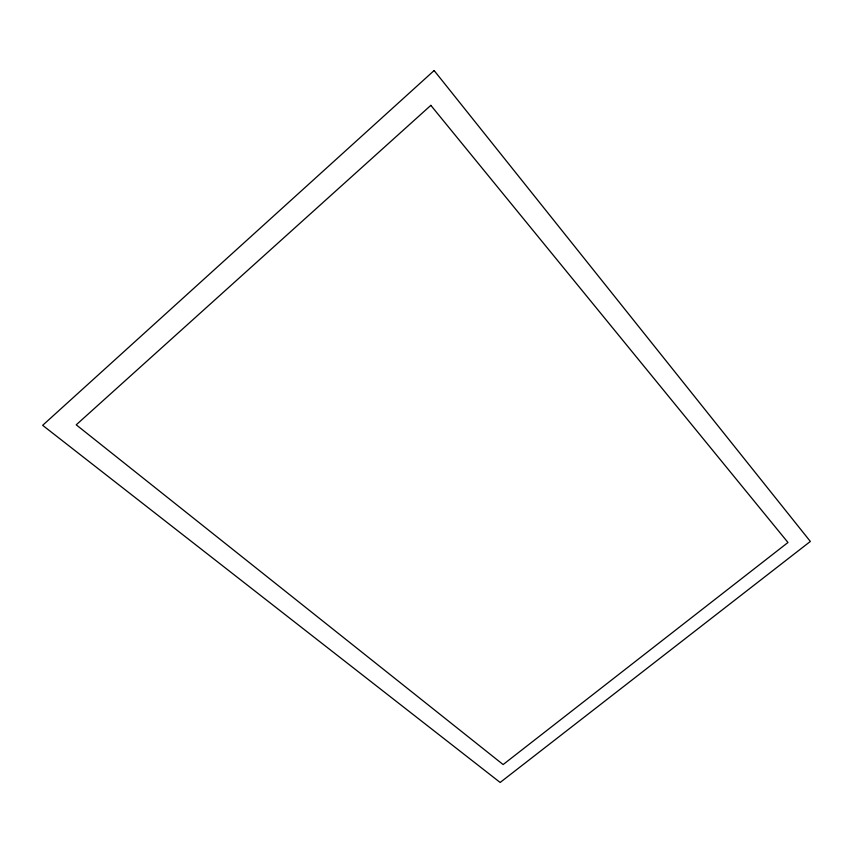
<?xml version="1.0" encoding="UTF-8"?>
<svg xmlns="http://www.w3.org/2000/svg" width="853" height="853" viewBox="0 0 853 853"><rect width="100%" height="100%" fill="white"/><g stroke="black" fill="none" stroke-linecap="round" stroke-linejoin="round"><path stroke-width="1.28" d="M434.134 70.543L42.65 425.327L500.157 782.457L810.35 541.452L434.134 70.543M430.84 105.356L76.226 424.826L503.131 764.555L787.98 542.497L430.84 105.356"/></g></svg>
